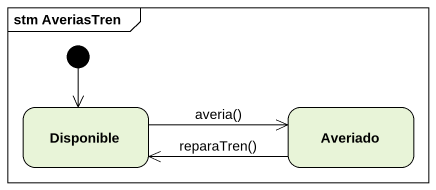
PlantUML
@startuml
mainframe stm AveriasTren
hide empty description
state Disponible
state Averiado
[*] --> Disponible
Disponible -right-> Averiado : averia()
Averiado -left-> Disponible : reparaTren()
@enduml
